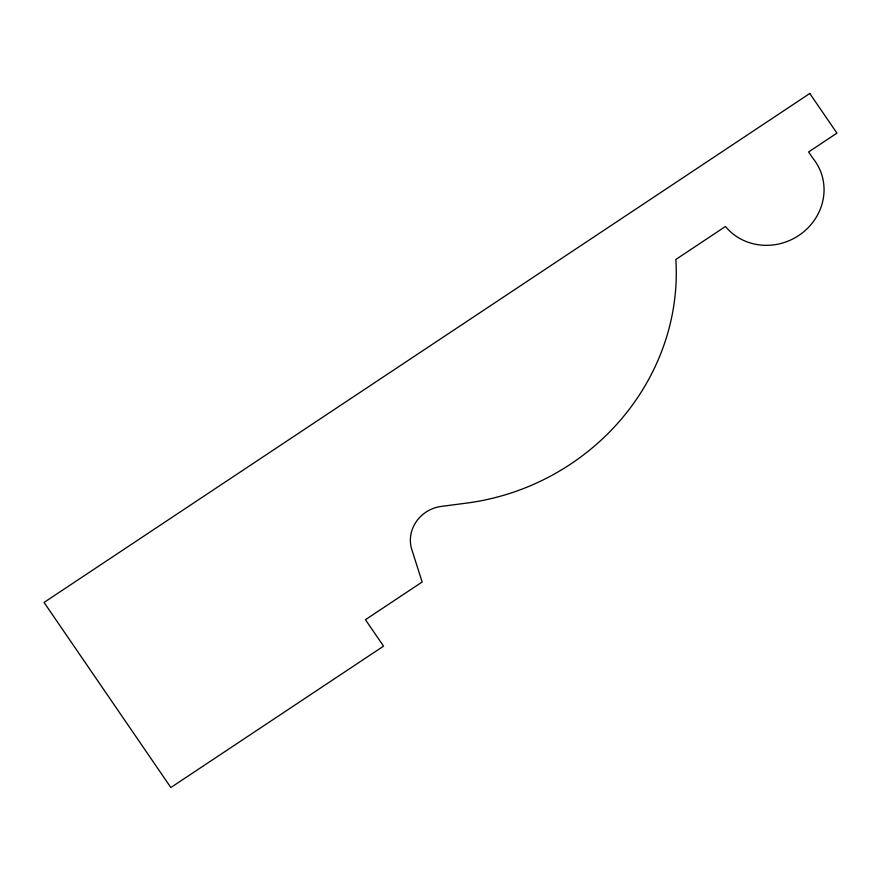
<?xml version="1.0" encoding="UTF-8"?>
<svg xmlns="http://www.w3.org/2000/svg" width="881" height="881" viewBox="0 0 881 881"><rect width="100%" height="100%" fill="white"/><g stroke="black" fill="none" stroke-linecap="round" stroke-linejoin="round"><path stroke-width="1.32" d="M809.782 93.474L44.05 602.439L170.848 787.526L383.554 646.147L365.439 619.706L422.153 582.011L411.812 549.59A34.084 32.024 -27.5 0 1 441.172 506.432L466.82 503.073A231.747 217.772 -27.5 0 0 675.848 259.454L725.47 226.472A55.547 52.188 -27.5 0 0 802.184 233.025A55.547 52.188 -27.5 0 0 813.119 158.591L808.593 151.984L836.95 133.13L809.782 93.474"/></g></svg>
